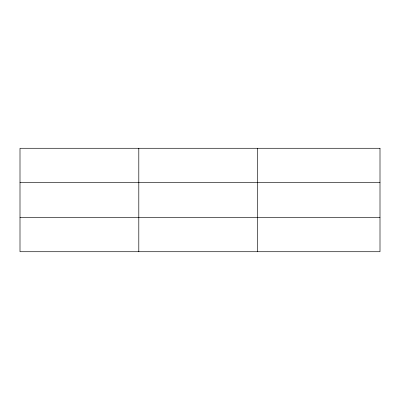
<?xml version="1.0" encoding="UTF-8"?>
<svg xmlns="http://www.w3.org/2000/svg" width="400" height="400" viewBox="0 0 400 400"><rect width="100%" height="100%" fill="white"/><g stroke="black" fill="none" stroke-linecap="round" stroke-linejoin="round"><path stroke-width="0.6" d="M138.8 148.28L138.8 251.72M20 182.415L380 182.415M20 217.585L380 217.585M257.6 148.28L257.6 251.72M380 148.28L380 251.72L20 251.72L20 148.28L380 148.28"/></g></svg>
